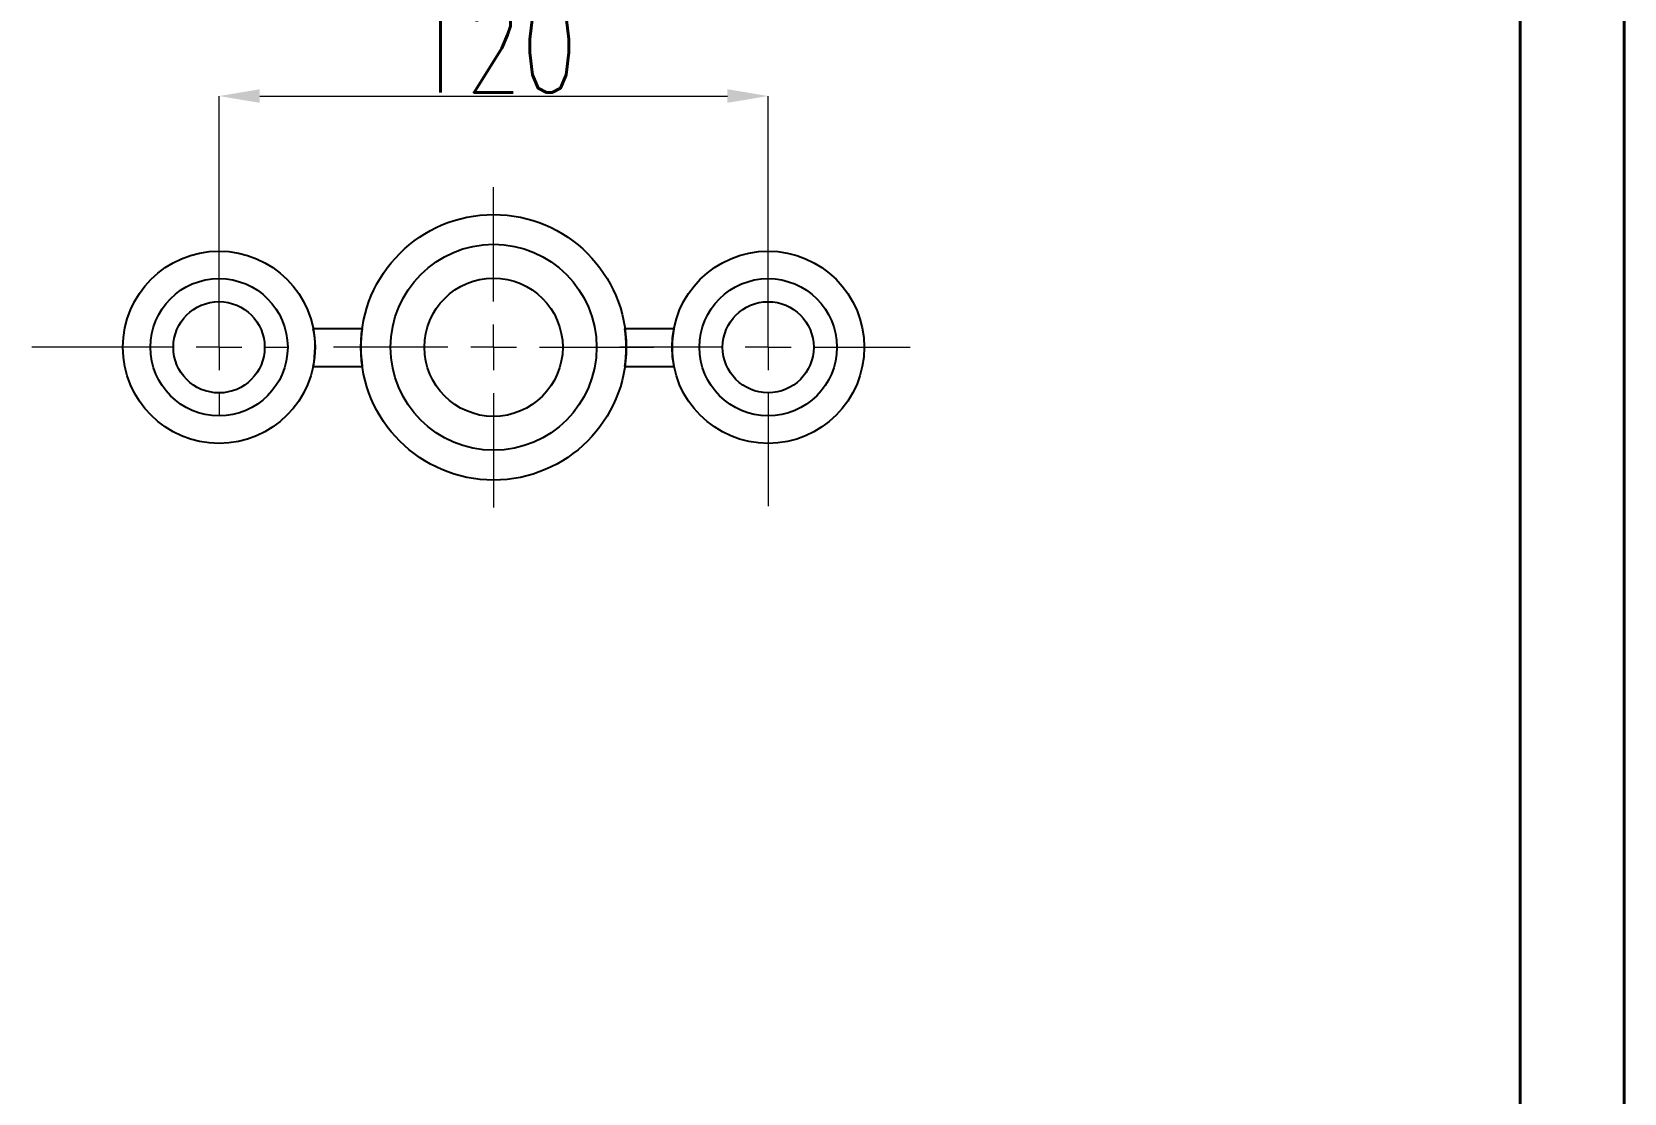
# Model space of a CAD drawing. Header units: millimetres. Extents: x 2085 to 4229, y 754 to 2271.
# Drawn here: x 3837.5 to 4228.9, y 1497.3 to 1758.1 of the extents above; entities that cross this region are included whole.
import ezdxf

# ---------------------------------------------------------------- set-up
doc = ezdxf.new("R2010")
doc.units = ezdxf.units.MM
doc.linetypes.add('CENTER2', pattern=[28.575, 19.05, -3.175, 3.175, -3.175])
for name, color, linetype, lineweight in [('AM_BOR', 7, 'Continuous', 50), ('FORMAT', 7, 'Continuous', 18), ('中心线', 1, 'CENTER2', 13), ('标注', 3, 'Continuous', 13), ('粗实线', 7, 'Continuous', 40)]:
    doc.layers.add(name, color=color, linetype=linetype, lineweight=lineweight)
doc.styles.add('SLDTEXTSTYLE1', font='txt.shx', dxfattribs={"width": 0.7, "bigfont": 'gbcbig.shx'})
doc.dimstyles.new('SLDDIMSTYLE12$0', dxfattribs={"dimtxt": 12, "dimasz": 10, "dimexe": 0, "dimexo": 0.0625, "dimgap": 0.875, "dimtad": 1, "dimdec": 1, "dimlfac": 1.8, "dimrnd": 1e-09, "dimzin": 12, "dimdsep": 46, "dimtxsty": 'SLDTEXTSTYLE1', "dimcen": 0.09, "dimdle": 8.16, "dimclrd": 3, "dimclre": 3, "dimadec": 0, "dimazin": 3, "dimtfac": 1, "dimtdec": 1, "dimtofl": 0, "dimtmove": 0, "dimatfit": 3, "dimfxl": 0, "dimfrac": 2, "dimtolj": 1, "dimlwd": 5, "dimlwe": 5, "dimarcsym": 0})

# ---------------------------------------------------------------- blocks, each defined once
blk = doc.blocks.new('SW_CENTERMARKSYMBOL_14')
at = {"layer": 'FORMAT', "color": 0}
for p, q in [((0, 2), (0, 7)), ((0, 0), (0, 1)), ((-2, 0), (-7, 0)), ((0, 0), (-1, 0)), ((0, 0), (0, -1)), ((0, 0), (1, 0)), ((2, 0), (7, 0)), ((0, -2), (0, -7))]:
    blk.add_line(p, q, dxfattribs=at)
blk = doc.blocks.new('SW_CENTERMARKSYMBOL_15')
at = {"layer": 'FORMAT', "color": 0}
for p, q in [((0, 2), (0, 5.001)), ((0, 0), (0, 1)), ((-2, 0), (-6.488, 0)), ((0, 0), (-1, 0)), ((0, 0), (0, -1)), ((0, 0), (1, 0)), ((2, 0), (6.2, 0)), ((0, -2), (0, -6.938))]:
    blk.add_line(p, q, dxfattribs=at)
blk = doc.blocks.new('SW_CENTERMARKSYMBOL_16')
at = {"layer": 'FORMAT', "color": 0}
for p, q in [((0, 2), (0, 3)), ((0, 0), (0, 1)), ((-2, 0), (-8.181, 0)), ((0, 0), (-1, 0)), ((0, 0), (0, -1)), ((0, 0), (1, 0)), ((2, 0), (3, 0)), ((0, -2), (0, -3))]:
    blk.add_line(p, q, dxfattribs=at)
blk = doc.blocks.new('*D75')
at = {"layer": 'Defpoints', "color": 0, "transparency": 16777216}
for p in [(4018.5, 1742.29), (3883.5, 1680.55), (4018.5, 1680.55)]:
    blk.add_point(p, dxfattribs=at)
at = {"layer": '标注', "color": 3, "lineweight": 5, "transparency": 16777216}
blk.add_line((3883.5, 1680.61), (3883.5, 1742.29), dxfattribs=at)
at = {"layer": '标注', "color": 3, "linetype": 'Continuous', "lineweight": 5, "transparency": 16777216}
for p, q in [((3893.5, 1742.29), (4008.5, 1742.29)), ((4018.5, 1680.61), (4018.5, 1742.29))]:
    blk.add_line(p, q, dxfattribs=at)
at = {"layer": '标注', "color": 3, "transparency": 16777216}
for points in [[(3893.5, 1743.95), (3893.5, 1740.62), (3883.5, 1742.29)], [(4008.5, 1743.95), (4008.5, 1740.62), (4018.5, 1742.29)]]:
    blk.add_solid(points, dxfattribs=at)
at = {"layer": '标注', "color": 0, "transparency": 16777216, "insert": (3951, 1754.59), "char_height": 10, "attachment_point": 5, "style": 'SLDTEXTSTYLE1'}
blk.add_mtext('\\A1;{\\H2.28571x;120}', dxfattribs=at)
blk = doc.blocks.new('rA3')
at = {"layer": '粗实线'}
for p, q in [((753.384, 124.26), (753.384, 421.26)), ((748.384, 129.26), (748.384, 416.26))]:
    blk.add_line(p, q, dxfattribs=at)

msp = doc.modelspace()

# ---------------------------------------------------------------- linework, layer by layer
at = {"layer": '粗实线', "color": 7, "linetype": 'ByBlock', "lineweight": 25}
for p, q in [((3918.694, 1685.12), (3906.677, 1685.12)), ((3995.319, 1685.12), (3983.302, 1685.12)), ((3906.648, 1675.84), (3918.715, 1675.84)), ((3983.281, 1675.84), (3995.348, 1675.84))]:
    msp.add_line(p, q, dxfattribs=at)
for centre, radius in [((3950.998, 1680.552), 32.625), ((3883.498, 1680.552), 23.625), ((3950.998, 1680.552), 25.313), ((4018.498, 1680.552), 23.625), ((3883.498, 1680.552), 16.875), ((3950.998, 1680.552), 16.992), ((4018.498, 1680.552), 16.875), ((3883.498, 1680.552), 11.219), ((4018.498, 1680.552), 11.191)]:
    msp.add_circle(centre, radius, dxfattribs=at)
for centre, radius, start, end in [((3883.498, 1680.552), 23.625, 348.49538, 11.14836), ((3950.998, 1680.552), 32.625, 171.95145, 188.30411), ((3950.998, 1680.552), 32.625, 351.69589, 8.04855), ((4018.498, 1680.552), 23.625, 168.85164, 191.50462)]:
    msp.add_arc(centre, radius, start, end, dxfattribs=at)

# ---------------------------------------------------------------- block references
at = {"layer": 'AM_BOR', "xscale": 5.104687500000001, "yscale": 5.104687500000001, "zscale": 5.104687500000001}
msp.add_blockref('rA3', (383.144, 120.157), dxfattribs=at)
at = {"layer": '中心线', "linetype": 'ByBlock', "xscale": 5.625, "yscale": 5.625, "zscale": 5.625}
for name, p in [('SW_CENTERMARKSYMBOL_14', (3950.998, 1680.552)), ('SW_CENTERMARKSYMBOL_15', (4018.498, 1680.552)), ('SW_CENTERMARKSYMBOL_16', (3883.498, 1680.552))]:
    msp.add_blockref(name, p, dxfattribs=at)

# ---------------------------------------------------------------- dimensions: what is measured, and where the dimension line sits
at = {"layer": '标注'}
dim = msp.add_linear_dim(base=(4018.498, 1742.287), p1=(3883.498, 1680.552), p2=(4018.498, 1680.552), text='{\\H2.28571x;120}', dimstyle='SLDDIMSTYLE12$0', override={"dimtxt": 10, "dimtdec": 3, "dimtzin": 0}, dxfattribs=at)
dim.commit()
dim.dimension.update_dxf_attribs({"geometry": '*D75', "text_midpoint": (3950.998, 1754.59)})

doc.saveas('drawing.dxf')
